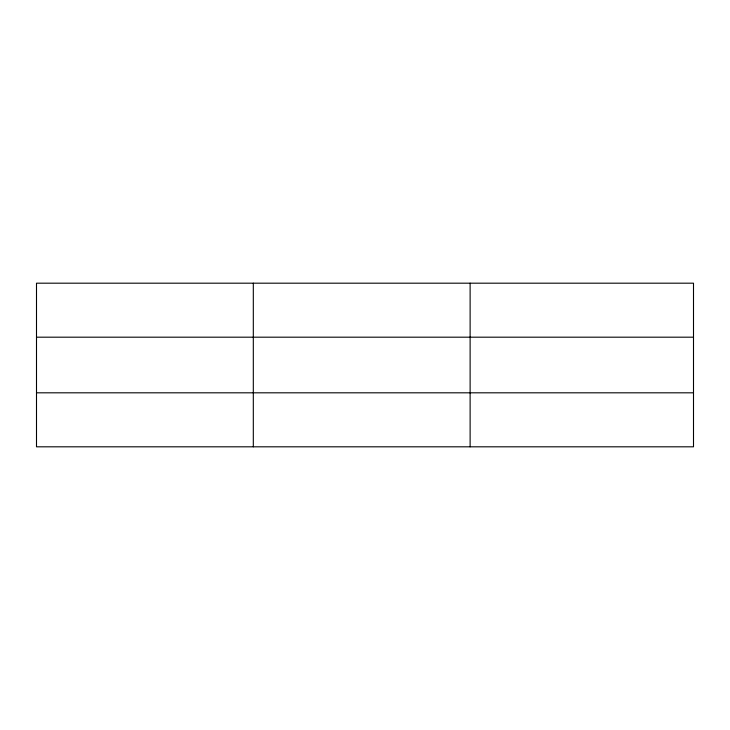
<?xml version="1.0" encoding="UTF-8"?>
<svg xmlns="http://www.w3.org/2000/svg" width="730" height="730" viewBox="0 0 730 730"><rect width="100%" height="100%" fill="white"/><g stroke="black" fill="none" stroke-linecap="round" stroke-linejoin="round"><path stroke-width="1.09" d="M253.31 446.815L253.31 283.185M470.12 446.815L470.12 283.185M693.5 337.187L693.5 283.185L36.5 283.185L36.5 446.815L693.5 446.815L693.5 337.187L36.5 337.187M36.5 392.813L693.5 392.813"/></g></svg>
